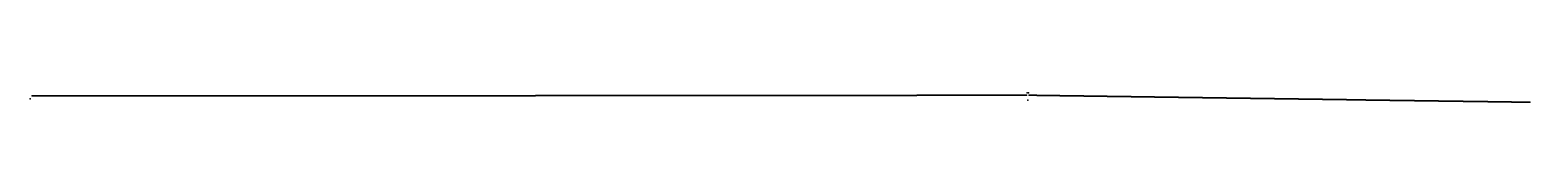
# Model space of a CAD drawing. Header units: metres. Extents: x 0 to 360, y 1 to 146.
# Drawn here: x 0 to 22.49, y 42.18 to 42.32 of the extents above; entities that cross this region are included whole.
import ezdxf

# ---------------------------------------------------------------- set-up
doc = ezdxf.new("R2010")
doc.units = ezdxf.units.M

msp = doc.modelspace()

# ---------------------------------------------------------------- linework, layer by layer
for p in [(0.03, 42.276), (0.04, 42.276), (0.05, 42.276), (0.06, 42.276), (0.07, 42.276), (0.08, 42.276), (0.09, 42.276), (0.1, 42.276), (0.11, 42.276), (0.12, 42.276), (0.13, 42.276), (0.14, 42.276), (0.15, 42.276), (0.16, 42.276), (0.17, 42.276), (0.18, 42.276), (0.19, 42.276), (0.2, 42.276), (0.21, 42.276), (0.22, 42.276), (0.229, 42.276), (0.239, 42.276), (0.249, 42.276), (0.259, 42.276), (0.269, 42.276), (0.279, 42.276), (0.289, 42.276), (0.299, 42.276), (0.309, 42.276), (0.319, 42.276), (0.329, 42.276), (0.339, 42.276), (0.349, 42.276), (0.359, 42.276), (0.369, 42.276), (0.379, 42.276), (0.389, 42.276), (0.399, 42.276), (0.409, 42.276), (0.419, 42.276), (0.429, 42.276), (0.439, 42.276), (0.449, 42.276), (0.459, 42.276), (0.469, 42.276), (0.479, 42.276), (0.489, 42.276), (0.499, 42.276), (0.509, 42.276), (0.519, 42.276), (0.529, 42.276), (0.539, 42.276), (0.549, 42.276), (0.559, 42.276), (0.569, 42.276), (0.579, 42.276), (0.589, 42.276), (0.599, 42.276), (0.609, 42.276), (0.619, 42.276), (0.629, 42.276), (0.639, 42.276), (0.649, 42.276), (0.659, 42.276), (0.669, 42.276), (0.678, 42.276), (0.688, 42.276), (0.698, 42.276), (0.708, 42.276), (0.718, 42.276), (0.728, 42.276), (0.738, 42.276), (0.748, 42.276), (0.758, 42.276), (0.768, 42.276), (0.778, 42.276), (0.788, 42.276), (0.798, 42.276), (0.808, 42.276), (0.818, 42.276), (0.828, 42.276), (0.838, 42.276), (0.848, 42.276), (0.858, 42.276), (0.868, 42.276), (0.878, 42.276), (0.888, 42.276), (0.898, 42.276), (0.908, 42.276), (0.918, 42.276), (0.928, 42.276), (0.938, 42.276), (0.948, 42.276), (0.958, 42.276), (0.968, 42.276), (0.978, 42.276), (0.988, 42.276), (0.998, 42.276), (1.008, 42.276), (1.018, 42.276), (1.028, 42.276), (1.038, 42.276), (1.048, 42.276), (1.058, 42.276), (1.068, 42.276), (1.078, 42.276), (1.088, 42.276), (1.098, 42.276), (1.108, 42.276), (1.118, 42.276), (1.128, 42.276), (1.137, 42.276), (1.147, 42.276), (1.157, 42.276), (1.167, 42.276), (1.177, 42.276), (1.187, 42.276), (1.197, 42.276), (1.207, 42.276), (1.217, 42.276), (1.227, 42.276), (1.237, 42.276), (1.247, 42.276), (1.257, 42.276), (1.267, 42.276), (1.277, 42.276), (1.287, 42.276), (1.297, 42.276), (1.307, 42.276), (1.317, 42.276), (1.327, 42.276), (1.337, 42.276), (1.347, 42.276), (1.357, 42.276), (1.367, 42.276), (1.377, 42.276), (1.387, 42.276), (1.397, 42.276), (1.407, 42.276), (1.417, 42.276), (1.427, 42.276), (1.437, 42.276), (1.447, 42.276), (1.457, 42.276), (1.467, 42.276), (1.477, 42.276), (1.487, 42.276), (1.497, 42.276), (1.507, 42.276), (1.517, 42.276), (1.527, 42.276), (1.537, 42.276), (1.547, 42.276), (1.557, 42.276), (1.567, 42.276), (1.577, 42.276), (1.586, 42.276), (1.596, 42.276), (1.606, 42.276), (1.616, 42.276), (1.626, 42.276), (1.636, 42.276), (1.646, 42.276), (1.656, 42.276), (1.666, 42.276), (1.676, 42.276), (1.686, 42.276), (1.696, 42.276), (1.706, 42.276), (1.716, 42.276), (1.726, 42.276), (1.736, 42.276), (1.746, 42.276), (1.756, 42.276), (1.766, 42.276), (1.776, 42.276), (1.786, 42.276), (1.796, 42.276), (1.806, 42.276), (1.816, 42.276), (1.826, 42.276), (1.836, 42.276), (1.846, 42.276), (1.856, 42.276), (1.866, 42.276), (1.876, 42.276), (1.886, 42.276), (1.896, 42.276), (1.906, 42.276), (1.916, 42.276), (1.926, 42.276), (1.936, 42.276), (1.946, 42.276), (1.956, 42.276), (1.966, 42.276), (1.976, 42.276), (1.986, 42.276), (1.996, 42.276), (2.006, 42.276), (2.016, 42.276), (2.026, 42.276), (2.035, 42.276), (2.045, 42.276), (2.055, 42.276), (2.065, 42.276), (2.075, 42.276), (2.085, 42.276), (2.095, 42.276), (2.105, 42.276), (2.115, 42.276), (2.125, 42.276), (2.135, 42.276), (2.145, 42.276), (2.155, 42.276), (2.165, 42.276), (2.175, 42.276), (2.185, 42.276), (2.195, 42.276), (2.205, 42.276), (2.215, 42.276), (2.225, 42.276), (2.235, 42.276), (2.245, 42.276), (2.255, 42.276), (2.265, 42.276), (2.275, 42.276), (2.285, 42.276), (2.295, 42.276), (2.305, 42.276), (2.315, 42.276), (2.325, 42.276), (2.335, 42.276), (2.345, 42.276), (2.355, 42.276), (2.365, 42.276), (2.375, 42.276), (2.385, 42.276), (2.395, 42.276), (2.405, 42.276), (2.415, 42.276), (2.425, 42.276), (2.435, 42.276), (2.445, 42.276), (2.455, 42.276), (2.465, 42.276), (2.475, 42.276), (2.484, 42.276), (2.494, 42.276), (2.504, 42.276), (2.514, 42.276), (2.524, 42.276), (2.534, 42.276), (2.544, 42.276), (2.554, 42.276), (2.564, 42.276), (2.574, 42.276), (2.584, 42.276), (2.594, 42.276), (2.604, 42.276), (2.614, 42.276), (2.624, 42.276), (2.634, 42.276), (2.644, 42.276), (2.654, 42.276), (2.664, 42.276), (2.674, 42.276), (2.684, 42.276), (2.694, 42.276), (2.704, 42.276), (2.714, 42.276), (2.724, 42.276), (2.734, 42.276), (2.744, 42.276), (2.754, 42.276), (2.764, 42.276), (2.774, 42.276), (2.784, 42.276), (2.794, 42.276), (2.804, 42.276), (2.814, 42.276), (2.824, 42.276), (2.834, 42.276), (2.844, 42.276), (2.854, 42.276), (2.864, 42.276), (2.874, 42.276), (2.884, 42.276), (2.894, 42.276), (2.904, 42.276), (2.914, 42.276), (2.924, 42.276), (2.933, 42.277), (2.943, 42.277), (2.953, 42.277), (2.963, 42.277), (2.973, 42.277), (2.983, 42.277), (2.993, 42.277), (3.003, 42.277), (3.013, 42.277), (3.023, 42.277), (3.033, 42.277), (3.043, 42.277), (3.053, 42.277), (3.063, 42.277), (3.073, 42.277), (3.083, 42.277), (3.093, 42.277), (3.103, 42.277), (3.113, 42.277), (3.123, 42.277), (3.133, 42.277), (3.143, 42.277), (3.153, 42.277), (3.163, 42.277), (3.173, 42.277), (3.183, 42.277), (3.193, 42.277), (3.203, 42.277), (3.213, 42.277), (3.223, 42.277), (3.233, 42.277), (3.243, 42.277), (3.253, 42.277), (3.263, 42.277), (3.273, 42.277), (3.283, 42.277), (3.293, 42.277), (3.303, 42.277), (3.313, 42.277), (3.323, 42.277), (3.333, 42.277), (3.343, 42.277), (3.353, 42.277), (3.363, 42.277), (3.373, 42.277), (3.383, 42.277), (3.392, 42.277), (3.402, 42.277), (3.412, 42.277), (3.422, 42.277), (3.432, 42.277), (3.442, 42.277), (3.452, 42.277), (3.462, 42.277), (3.472, 42.277), (3.482, 42.277), (3.492, 42.277), (3.502, 42.277), (3.512, 42.277), (3.522, 42.277), (3.532, 42.277), (3.542, 42.277), (3.552, 42.277), (3.562, 42.277), (3.572, 42.277), (3.582, 42.277), (3.592, 42.277), (3.602, 42.277), (3.612, 42.277), (3.622, 42.277), (3.632, 42.277), (3.642, 42.277), (3.652, 42.277), (3.662, 42.277), (3.672, 42.277), (3.682, 42.277), (3.692, 42.277), (3.702, 42.277), (3.712, 42.277), (3.722, 42.277), (3.732, 42.277), (3.742, 42.277), (3.752, 42.277), (3.762, 42.277), (3.772, 42.277), (3.782, 42.277), (3.792, 42.277), (3.802, 42.277), (3.812, 42.277), (3.822, 42.277), (3.832, 42.277), (3.841, 42.277), (3.851, 42.277), (3.861, 42.277), (3.871, 42.277), (3.881, 42.277), (3.891, 42.277), (3.901, 42.277), (3.911, 42.277), (3.921, 42.277), (3.931, 42.277), (3.941, 42.277), (3.951, 42.277), (3.961, 42.277), (3.971, 42.277), (3.981, 42.277), (3.991, 42.277), (4.001, 42.277), (4.011, 42.277), (4.021, 42.277), (4.031, 42.277), (4.041, 42.277), (4.051, 42.277), (4.061, 42.277), (4.071, 42.277), (4.081, 42.277), (4.091, 42.277), (4.101, 42.277), (4.111, 42.277), (4.121, 42.277), (4.131, 42.277), (4.141, 42.277), (4.151, 42.277), (4.161, 42.277), (4.171, 42.277), (4.181, 42.277), (4.191, 42.277), (4.201, 42.277), (4.211, 42.277), (4.221, 42.277), (4.231, 42.277), (4.241, 42.277), (4.251, 42.277), (4.261, 42.277), (4.271, 42.277), (4.281, 42.277), (4.29, 42.277), (4.3, 42.277), (4.31, 42.277), (4.32, 42.277), (4.33, 42.277), (4.34, 42.277), (4.35, 42.277), (4.36, 42.277), (4.37, 42.277), (4.38, 42.277), (4.39, 42.277), (4.4, 42.277), (4.41, 42.277), (4.42, 42.277), (4.43, 42.277), (4.44, 42.277), (4.45, 42.277), (4.46, 42.277), (4.47, 42.277), (4.48, 42.277), (4.49, 42.277), (4.5, 42.277), (4.51, 42.277), (4.52, 42.277), (4.53, 42.277), (4.54, 42.277), (4.55, 42.277), (4.56, 42.277), (4.57, 42.277), (4.58, 42.277), (4.59, 42.277), (4.6, 42.277), (4.61, 42.277), (4.62, 42.277), (4.63, 42.277), (4.64, 42.277), (4.65, 42.277), (4.66, 42.277), (4.67, 42.277), (4.68, 42.277), (4.69, 42.277), (4.7, 42.277), (4.71, 42.277), (4.72, 42.277), (4.73, 42.277), (4.739, 42.277), (4.749, 42.277), (4.759, 42.277), (4.769, 42.277), (4.779, 42.277), (4.789, 42.277), (4.799, 42.277), (4.809, 42.277), (4.819, 42.277), (4.829, 42.277), (4.839, 42.277), (4.849, 42.277), (4.859, 42.277), (4.869, 42.277), (4.879, 42.277), (4.889, 42.277), (4.899, 42.277), (4.909, 42.277), (4.919, 42.277), (4.929, 42.277), (4.939, 42.277), (4.949, 42.277), (4.959, 42.277), (4.969, 42.277), (4.979, 42.277), (4.989, 42.277), (4.999, 42.277), (5.009, 42.277), (5.019, 42.277), (5.029, 42.277), (5.039, 42.277), (5.049, 42.277), (5.059, 42.277), (5.069, 42.277), (5.079, 42.277), (5.089, 42.277), (5.099, 42.277), (5.109, 42.277), (5.119, 42.277), (5.129, 42.277), (5.139, 42.277), (5.149, 42.277), (5.159, 42.277), (5.169, 42.277), (5.179, 42.277), (5.189, 42.277), (5.198, 42.277), (5.208, 42.277), (5.218, 42.277), (5.228, 42.277), (5.238, 42.277), (5.248, 42.277), (5.258, 42.277), (5.268, 42.277), (5.278, 42.277), (5.288, 42.277), (5.298, 42.277), (5.308, 42.277), (5.318, 42.277), (5.328, 42.277), (5.338, 42.277), (5.348, 42.277), (5.358, 42.277), (5.368, 42.277), (5.378, 42.277), (5.388, 42.277), (5.398, 42.277), (5.408, 42.277), (5.418, 42.277), (5.428, 42.277), (5.438, 42.277), (5.448, 42.277), (5.458, 42.277), (5.468, 42.277), (5.478, 42.277), (5.488, 42.277), (5.498, 42.277), (5.508, 42.277), (5.518, 42.277), (5.528, 42.277), (5.538, 42.277), (5.548, 42.277), (5.558, 42.277), (5.568, 42.277), (5.578, 42.277), (5.588, 42.277), (5.598, 42.277), (5.608, 42.277), (5.618, 42.277), (5.628, 42.277), (5.638, 42.277), (5.647, 42.277), (5.657, 42.277), (5.667, 42.277), (5.677, 42.277), (5.687, 42.277), (5.697, 42.277), (5.707, 42.277), (5.717, 42.277), (5.727, 42.277), (5.737, 42.277), (5.747, 42.277), (5.757, 42.277), (5.767, 42.277), (5.777, 42.278), (5.787, 42.278), (5.797, 42.278), (5.807, 42.278), (5.817, 42.278), (5.827, 42.278), (5.837, 42.278), (5.847, 42.278), (5.857, 42.278), (5.867, 42.278), (5.877, 42.278), (5.887, 42.278), (5.897, 42.278), (5.907, 42.278), (5.917, 42.278), (5.927, 42.278), (5.937, 42.278), (5.947, 42.278), (5.957, 42.278), (5.967, 42.278), (5.977, 42.278), (5.987, 42.278), (5.997, 42.278), (6.007, 42.278), (6.017, 42.278), (6.027, 42.278), (6.037, 42.278), (6.047, 42.278), (6.057, 42.278), (6.067, 42.278), (6.077, 42.278), (6.087, 42.278), (6.096, 42.278), (6.106, 42.278), (6.116, 42.278), (6.126, 42.278), (6.136, 42.278), (6.146, 42.278), (6.156, 42.278), (6.166, 42.278), (6.176, 42.278), (6.186, 42.278), (6.196, 42.278), (6.206, 42.278), (6.216, 42.278), (6.226, 42.278), (6.236, 42.278), (6.246, 42.278), (6.256, 42.278), (6.266, 42.278), (6.276, 42.278), (6.286, 42.278), (6.296, 42.278), (6.306, 42.278), (6.316, 42.278), (6.326, 42.278), (6.336, 42.278), (6.346, 42.278), (6.356, 42.278), (6.366, 42.278), (6.376, 42.278), (6.386, 42.278), (6.396, 42.278), (6.406, 42.278), (6.416, 42.278), (6.426, 42.278), (6.436, 42.278), (6.446, 42.278), (6.456, 42.278), (6.466, 42.278), (6.476, 42.278), (6.486, 42.278), (6.496, 42.278), (6.506, 42.278), (6.516, 42.278), (6.526, 42.278), (6.536, 42.278), (6.545, 42.278), (6.555, 42.278), (6.565, 42.278), (6.575, 42.278), (6.585, 42.278), (6.595, 42.278), (6.605, 42.278), (6.615, 42.278), (6.625, 42.278), (6.635, 42.278), (6.645, 42.278), (6.655, 42.278), (6.665, 42.278), (6.675, 42.278), (6.685, 42.278), (6.695, 42.278), (6.705, 42.278), (6.715, 42.278), (6.725, 42.278), (6.735, 42.278), (6.745, 42.278), (6.755, 42.278), (6.765, 42.278), (6.775, 42.278), (6.785, 42.278), (6.795, 42.278), (6.805, 42.278), (6.815, 42.278), (6.825, 42.278), (6.835, 42.278), (6.845, 42.278), (6.855, 42.278), (6.865, 42.278), (6.875, 42.278), (6.885, 42.278), (6.895, 42.278), (6.905, 42.278), (6.915, 42.278), (6.925, 42.278), (6.935, 42.278), (6.945, 42.278), (6.955, 42.278), (6.965, 42.278), (6.975, 42.278), (6.985, 42.278), (6.995, 42.278), (7.004, 42.278), (7.014, 42.278), (7.024, 42.278), (7.034, 42.278), (7.044, 42.278), (7.054, 42.278), (7.064, 42.278), (7.074, 42.278), (7.084, 42.278), (7.094, 42.278), (7.104, 42.278), (7.114, 42.278), (7.124, 42.278), (7.134, 42.278), (7.144, 42.278), (7.154, 42.278), (7.164, 42.278), (7.174, 42.278), (7.184, 42.278), (7.194, 42.278), (7.204, 42.278), (7.214, 42.278), (7.224, 42.278), (7.234, 42.278), (7.244, 42.278), (7.254, 42.278), (7.264, 42.278), (7.274, 42.278), (7.284, 42.278), (7.294, 42.278), (7.304, 42.278), (7.314, 42.278), (7.324, 42.278), (7.334, 42.278), (7.344, 42.278), (7.354, 42.278), (7.364, 42.278), (7.374, 42.278), (7.384, 42.278), (7.394, 42.278), (7.404, 42.278), (7.414, 42.278), (7.424, 42.278), (7.434, 42.278), (7.444, 42.278), (7.453, 42.278), (7.463, 42.278), (7.473, 42.278), (7.483, 42.278), (7.493, 42.278), (7.503, 42.278), (7.513, 42.278), (7.523, 42.278), (7.533, 42.278), (7.543, 42.278), (7.553, 42.278), (7.563, 42.278), (7.573, 42.278), (7.583, 42.279), (7.593, 42.279), (7.603, 42.279), (7.613, 42.279), (7.623, 42.279), (7.633, 42.279), (7.643, 42.279), (7.653, 42.279), (7.663, 42.279), (7.673, 42.279), (7.683, 42.279), (7.693, 42.279), (7.703, 42.279), (7.713, 42.279), (7.723, 42.279), (7.733, 42.279), (7.743, 42.279), (7.753, 42.279), (7.763, 42.279), (7.773, 42.279), (7.783, 42.279), (7.793, 42.279), (7.803, 42.279), (7.813, 42.279), (7.823, 42.279), (7.833, 42.279), (7.843, 42.279), (7.853, 42.279), (7.863, 42.279), (7.873, 42.279), (7.883, 42.279), (7.893, 42.279), (7.902, 42.279), (7.912, 42.279), (7.922, 42.279), (7.932, 42.279), (7.942, 42.279), (7.952, 42.279), (7.962, 42.279), (7.972, 42.279), (7.982, 42.279), (7.992, 42.279), (8.002, 42.279), (8.012, 42.279), (8.022, 42.279), (8.032, 42.279), (8.042, 42.279), (8.052, 42.279), (8.062, 42.279), (8.072, 42.279), (8.082, 42.279), (8.092, 42.279), (8.102, 42.279), (8.112, 42.279), (8.122, 42.279), (8.132, 42.279), (8.142, 42.279), (8.152, 42.279), (8.162, 42.279), (8.172, 42.279), (8.182, 42.279), (8.192, 42.279), (8.202, 42.279), (8.212, 42.279), (8.222, 42.279), (8.232, 42.279), (8.242, 42.279), (8.252, 42.279), (8.262, 42.279), (8.272, 42.279), (8.282, 42.279), (8.292, 42.279), (8.302, 42.279), (8.312, 42.279), (8.322, 42.279), (8.332, 42.279), (8.342, 42.279), (8.351, 42.279), (8.361, 42.279), (8.371, 42.279), (8.381, 42.279), (8.391, 42.279), (8.401, 42.279), (8.411, 42.279), (8.421, 42.279), (8.431, 42.279), (8.441, 42.279), (8.451, 42.279), (8.461, 42.279), (8.471, 42.279), (8.481, 42.279), (8.491, 42.279), (8.501, 42.279), (8.511, 42.279), (8.521, 42.279), (8.531, 42.279), (8.541, 42.279), (8.551, 42.279), (8.561, 42.279), (8.571, 42.279), (8.581, 42.279), (8.591, 42.279), (8.601, 42.279), (8.611, 42.279), (8.621, 42.279), (8.631, 42.279), (8.641, 42.279), (8.651, 42.279), (8.661, 42.279), (8.671, 42.279), (8.681, 42.279), (8.691, 42.279), (8.701, 42.279), (8.711, 42.279), (8.721, 42.279), (8.731, 42.279), (8.741, 42.279), (8.751, 42.279), (8.761, 42.279), (8.771, 42.279), (8.781, 42.279), (8.791, 42.279), (8.8, 42.279), (8.81, 42.279), (8.82, 42.279), (8.83, 42.279), (8.84, 42.279), (8.85, 42.279), (8.86, 42.279), (8.87, 42.279), (8.88, 42.279), (8.89, 42.279), (8.9, 42.279), (8.91, 42.279), (8.92, 42.279), (8.93, 42.279), (8.94, 42.279), (8.95, 42.279), (8.96, 42.279), (8.97, 42.279), (8.98, 42.279), (8.99, 42.279), (9, 42.279), (9.01, 42.279), (9.02, 42.279), (9.03, 42.279), (9.04, 42.28), (9.05, 42.28), (9.06, 42.28), (9.07, 42.28), (9.08, 42.28), (9.09, 42.28), (9.1, 42.28), (9.11, 42.28), (9.12, 42.28), (9.13, 42.28), (9.14, 42.28), (9.15, 42.28), (9.16, 42.28), (9.17, 42.28), (9.18, 42.28), (9.19, 42.28), (9.2, 42.28), (9.21, 42.28), (9.22, 42.28), (9.23, 42.28), (9.24, 42.28), (9.25, 42.28), (9.259, 42.28), (9.269, 42.28), (9.279, 42.28), (9.289, 42.28), (9.299, 42.28), (9.309, 42.28), (9.319, 42.28), (9.329, 42.28), (9.339, 42.28), (9.349, 42.28), (9.359, 42.28), (9.369, 42.28), (9.379, 42.28), (9.389, 42.28), (9.399, 42.28), (9.409, 42.28), (9.419, 42.28), (9.429, 42.28), (9.439, 42.28), (9.449, 42.28), (9.459, 42.28), (9.469, 42.28), (9.479, 42.28), (9.489, 42.28), (9.499, 42.28), (9.509, 42.28), (9.519, 42.28), (9.529, 42.28), (9.539, 42.28), (9.549, 42.28), (9.559, 42.28), (9.569, 42.28), (9.579, 42.28), (9.589, 42.28), (9.599, 42.28), (9.609, 42.28), (9.619, 42.28), (9.629, 42.28), (9.639, 42.28), (9.649, 42.28), (9.659, 42.28), (9.669, 42.28), (9.679, 42.28), (9.689, 42.28), (9.699, 42.28), (9.708, 42.28), (9.718, 42.28), (9.728, 42.28), (9.738, 42.28), (9.748, 42.28), (9.758, 42.28), (9.768, 42.28), (9.778, 42.28), (9.788, 42.28), (9.798, 42.28), (9.808, 42.28), (9.818, 42.28), (9.828, 42.28), (9.838, 42.28), (9.848, 42.28), (9.858, 42.28), (9.868, 42.28), (9.878, 42.28), (9.888, 42.28), (9.898, 42.28), (9.908, 42.28), (9.918, 42.28), (9.928, 42.28), (9.938, 42.28), (9.948, 42.28), (9.958, 42.28), (9.968, 42.28), (9.978, 42.28), (9.988, 42.28), (9.998, 42.28), (10.008, 42.28), (10.018, 42.28), (10.028, 42.28), (10.038, 42.28), (10.048, 42.28), (10.058, 42.28), (10.068, 42.28), (10.078, 42.28), (10.088, 42.28), (10.098, 42.28), (10.108, 42.28), (10.118, 42.28), (10.128, 42.28), (10.138, 42.28), (10.148, 42.28), (10.157, 42.28), (10.167, 42.28), (10.177, 42.28), (10.187, 42.28), (10.197, 42.28), (10.207, 42.28), (10.217, 42.28), (10.227, 42.28), (10.237, 42.28), (10.247, 42.28), (10.257, 42.28), (10.267, 42.281), (10.277, 42.281), (10.287, 42.281), (10.297, 42.281), (10.307, 42.281), (10.317, 42.281), (10.327, 42.281), (10.337, 42.281), (10.347, 42.281), (10.357, 42.281), (10.367, 42.281), (10.377, 42.281), (10.387, 42.281), (10.397, 42.281), (10.407, 42.281), (10.417, 42.281), (10.427, 42.281), (10.437, 42.281), (10.447, 42.281), (10.457, 42.281), (10.467, 42.281), (10.477, 42.281), (10.487, 42.281), (10.497, 42.281), (10.507, 42.281), (10.517, 42.281), (10.527, 42.281), (10.537, 42.281), (10.547, 42.281), (10.557, 42.281), (10.567, 42.281), (10.577, 42.281), (10.587, 42.281), (10.597, 42.281), (10.606, 42.281), (10.616, 42.281), (10.626, 42.281), (10.636, 42.281), (10.646, 42.281), (10.656, 42.281), (10.666, 42.281), (10.676, 42.281), (10.686, 42.281), (10.696, 42.281), (10.706, 42.281), (10.716, 42.281), (10.726, 42.281), (10.736, 42.281), (10.746, 42.281), (10.756, 42.281), (10.766, 42.281), (10.776, 42.281), (10.786, 42.281), (10.796, 42.281), (10.806, 42.281), (10.816, 42.281), (10.826, 42.281), (10.836, 42.281), (10.846, 42.281), (10.856, 42.281), (10.866, 42.281), (10.876, 42.281), (10.886, 42.281), (10.896, 42.281), (10.906, 42.281), (10.916, 42.281), (10.926, 42.281), (10.936, 42.281), (10.946, 42.281), (10.956, 42.281), (10.966, 42.281), (10.976, 42.281), (10.986, 42.281), (10.996, 42.281), (11.006, 42.281), (11.016, 42.281), (11.026, 42.281), (11.036, 42.281), (11.046, 42.281), (11.056, 42.281), (11.065, 42.281), (11.075, 42.281), (11.085, 42.281), (11.095, 42.281), (11.105, 42.281), (11.115, 42.281), (11.125, 42.281), (11.135, 42.281), (11.145, 42.281), (11.155, 42.281), (11.165, 42.281), (11.175, 42.281), (11.185, 42.281), (11.195, 42.281), (11.205, 42.281), (11.215, 42.281), (11.225, 42.281), (11.235, 42.281), (11.245, 42.281), (11.255, 42.281), (11.265, 42.281), (11.275, 42.281), (11.285, 42.281), (11.295, 42.281), (11.305, 42.281), (11.315, 42.281), (11.325, 42.281), (11.335, 42.281), (11.345, 42.281), (11.355, 42.281), (11.365, 42.282), (11.375, 42.282), (11.385, 42.282), (11.395, 42.282), (11.405, 42.282), (11.415, 42.282), (11.425, 42.282), (11.435, 42.282), (11.445, 42.282), (11.455, 42.282), (11.465, 42.282), (11.475, 42.282), (11.485, 42.282), (11.495, 42.282), (11.505, 42.282), (11.514, 42.282), (11.524, 42.282), (11.534, 42.282), (11.544, 42.282), (11.554, 42.282), (11.564, 42.282), (11.574, 42.282), (11.584, 42.282), (11.594, 42.282), (11.604, 42.282), (11.614, 42.282), (11.624, 42.282), (11.634, 42.282), (11.644, 42.282), (11.654, 42.282), (11.664, 42.282), (11.674, 42.282), (11.684, 42.282), (11.694, 42.282), (11.704, 42.282), (11.714, 42.282), (11.724, 42.282), (11.734, 42.282), (11.744, 42.282), (11.754, 42.282), (11.764, 42.282), (11.774, 42.282), (11.784, 42.282), (11.794, 42.282), (11.804, 42.282), (11.814, 42.282), (11.824, 42.282), (11.834, 42.282), (11.844, 42.282), (11.854, 42.282), (11.864, 42.282), (11.874, 42.282), (11.884, 42.282), (11.894, 42.282), (11.904, 42.282), (11.914, 42.282), (11.924, 42.282), (11.934, 42.282), (11.944, 42.282), (11.954, 42.282), (11.963, 42.282), (11.973, 42.282), (11.983, 42.282), (11.993, 42.282), (12.003, 42.282), (12.013, 42.282), (12.023, 42.282), (12.033, 42.282), (12.043, 42.282), (12.053, 42.282), (12.063, 42.282), (12.073, 42.282), (12.083, 42.282), (12.093, 42.282), (12.103, 42.282), (12.113, 42.282), (12.123, 42.282), (12.133, 42.282), (12.143, 42.282), (12.153, 42.282), (12.163, 42.282), (12.173, 42.282), (12.183, 42.282), (12.193, 42.282), (12.203, 42.282), (12.213, 42.282), (12.223, 42.282), (12.233, 42.282), (12.243, 42.282), (12.253, 42.282), (12.263, 42.282), (12.273, 42.282), (12.283, 42.282), (12.293, 42.282), (12.303, 42.282), (12.313, 42.282), (12.323, 42.282), (12.333, 42.282), (12.343, 42.282), (12.353, 42.282), (12.363, 42.283), (12.373, 42.283), (12.383, 42.283), (12.393, 42.283), (12.403, 42.283), (12.412, 42.283), (12.422, 42.283), (12.432, 42.283), (12.442, 42.283), (12.452, 42.283), (12.462, 42.283), (12.472, 42.283), (12.482, 42.283), (12.492, 42.283), (12.502, 42.283), (12.512, 42.283), (12.522, 42.283), (12.532, 42.283), (12.542, 42.283), (12.552, 42.283), (12.562, 42.283), (12.572, 42.283), (12.582, 42.283), (12.592, 42.283), (12.602, 42.283), (12.612, 42.283), (12.622, 42.283), (12.632, 42.283), (12.642, 42.283), (12.652, 42.283), (12.662, 42.283), (12.672, 42.283), (12.682, 42.283), (12.692, 42.283), (12.702, 42.283), (12.712, 42.283), (12.722, 42.283), (12.732, 42.283), (12.742, 42.283), (12.752, 42.283), (12.762, 42.283), (12.772, 42.283), (12.782, 42.283), (12.792, 42.283), (12.802, 42.283), (12.812, 42.283), (12.822, 42.283), (12.832, 42.283), (12.842, 42.283), (12.852, 42.283), (12.861, 42.283), (12.871, 42.283), (12.881, 42.283), (12.891, 42.283), (12.901, 42.283), (12.911, 42.283), (12.921, 42.283), (12.931, 42.283), (12.941, 42.283), (12.951, 42.283), (12.961, 42.283), (12.971, 42.283), (12.981, 42.283), (12.991, 42.283), (13.001, 42.283), (13.011, 42.283), (13.021, 42.283), (13.031, 42.283), (13.041, 42.283), (13.051, 42.283), (13.061, 42.283), (13.071, 42.283), (13.081, 42.283), (13.091, 42.283), (13.101, 42.283), (13.111, 42.283), (13.121, 42.283), (13.131, 42.283), (13.141, 42.283), (13.151, 42.283), (13.161, 42.283), (13.171, 42.283), (13.181, 42.283), (13.191, 42.283), (13.201, 42.283), (13.211, 42.283), (13.221, 42.283), (13.231, 42.283), (13.241, 42.283), (13.251, 42.283), (13.261, 42.283), (13.271, 42.283), (13.281, 42.283), (13.291, 42.283), (13.301, 42.284), (13.311, 42.284), (13.32, 42.284), (13.33, 42.284), (13.34, 42.284), (13.35, 42.284), (13.36, 42.284), (13.37, 42.284), (13.38, 42.284), (13.39, 42.284), (13.4, 42.284), (13.41, 42.284), (13.42, 42.284), (13.43, 42.284), (13.44, 42.284), (13.45, 42.284), (13.46, 42.284), (13.47, 42.284), (13.48, 42.284), (13.49, 42.284), (13.5, 42.284), (13.51, 42.284), (13.52, 42.284), (13.53, 42.284), (13.54, 42.284), (13.55, 42.284), (13.56, 42.284), (13.57, 42.284), (13.58, 42.284), (13.59, 42.284), (13.6, 42.284), (13.61, 42.284), (13.62, 42.284), (13.63, 42.284), (13.64, 42.284), (13.65, 42.284), (13.66, 42.284), (13.67, 42.284), (13.68, 42.284), (13.69, 42.284), (13.7, 42.284), (13.71, 42.284), (13.72, 42.284), (13.73, 42.284), (13.74, 42.284), (13.75, 42.284), (13.76, 42.284), (13.769, 42.284), (13.779, 42.284), (13.789, 42.284), (13.799, 42.284), (13.809, 42.284), (13.819, 42.284), (13.829, 42.284), (13.839, 42.284), (13.849, 42.284), (13.859, 42.284), (13.869, 42.284), (13.879, 42.284), (13.889, 42.284), (13.899, 42.284), (13.909, 42.284), (13.919, 42.284), (13.929, 42.284), (13.939, 42.284), (13.949, 42.284), (13.959, 42.284), (13.969, 42.284), (13.979, 42.284), (13.989, 42.284), (13.999, 42.284), (14.009, 42.284), (14.019, 42.284), (14.029, 42.284), (14.039, 42.284), (14.049, 42.284), (14.059, 42.284), (14.069, 42.284), (14.079, 42.284), (14.089, 42.284), (14.099, 42.284), (14.109, 42.284), (14.119, 42.284), (14.129, 42.284), (14.139, 42.284), (14.149, 42.284), (14.159, 42.284), (14.169, 42.284), (14.179, 42.285), (14.189, 42.285), (14.199, 42.285), (14.209, 42.285), (14.218, 42.285), (14.228, 42.285), (14.238, 42.285), (14.248, 42.285), (14.258, 42.285), (14.268, 42.285), (14.278, 42.285), (14.288, 42.285), (14.298, 42.285), (14.308, 42.285), (14.318, 42.285), (14.328, 42.285), (14.338, 42.285), (14.348, 42.285), (14.358, 42.285), (14.368, 42.285), (14.378, 42.285), (14.388, 42.285), (14.398, 42.285), (14.408, 42.285), (14.418, 42.285), (14.428, 42.285), (14.438, 42.285), (14.448, 42.285), (14.458, 42.285), (14.468, 42.285), (14.478, 42.285), (14.488, 42.285), (14.498, 42.285), (14.508, 42.285), (14.518, 42.285), (14.528, 42.285), (14.538, 42.285), (14.548, 42.285), (14.558, 42.285), (14.568, 42.285), (14.578, 42.285), (14.588, 42.285), (14.598, 42.285), (14.608, 42.285), (14.618, 42.285), (14.628, 42.285), (14.638, 42.285), (14.648, 42.285), (14.658, 42.285), (14.667, 42.285), (14.677, 42.285), (14.687, 42.285), (14.697, 42.285), (14.707, 42.285), (14.717, 42.285), (14.727, 42.285), (14.737, 42.285), (14.747, 42.285), (14.757, 42.285), (14.767, 42.285), (14.777, 42.285), (14.787, 42.285), (14.797, 42.285), (14.807, 42.285), (14.817, 42.285), (14.827, 42.285), (14.837, 42.285), (14.847, 42.285), (14.857, 42.285), (14.867, 42.285), (14.877, 42.285), (14.887, 42.285), (14.897, 42.285), (14.907, 42.285), (14.917, 42.285), (14.927, 42.285), (14.937, 42.285), (14.947, 42.322), (14.967, 42.322), (14.977, 42.285), (14.987, 42.285), (14.997, 42.285), (15.007, 42.285), (15.017, 42.285), (15.027, 42.284), (15.037, 42.284), (15.047, 42.284), (15.057, 42.284), (15.067, 42.284), (15.077, 42.284), (15.087, 42.284), (15.097, 42.283), (15.107, 42.283), (15.117, 42.283), (15.127, 42.283), (15.137, 42.283), (15.146, 42.283), (15.156, 42.283), (15.166, 42.282), (15.176, 42.282), (15.186, 42.282), (15.196, 42.282), (15.206, 42.282), (15.216, 42.282), (15.226, 42.282), (15.236, 42.281), (15.246, 42.281), (15.256, 42.281), (15.266, 42.281), (15.276, 42.281), (15.286, 42.281), (15.296, 42.281), (15.306, 42.28), (15.316, 42.28), (15.326, 42.28), (15.336, 42.28), (15.346, 42.28), (15.356, 42.28), (15.366, 42.28), (15.376, 42.279), (15.386, 42.279), (15.396, 42.279), (15.406, 42.279), (15.416, 42.279), (15.426, 42.279), (15.436, 42.279), (15.446, 42.278), (15.456, 42.278), (15.466, 42.278), (15.476, 42.278), (15.486, 42.278), (15.496, 42.278), (15.506, 42.278), (15.516, 42.277), (15.526, 42.277), (15.536, 42.277), (15.546, 42.277), (15.556, 42.277), (15.566, 42.277), (15.576, 42.277), (15.586, 42.276), (15.596, 42.276), (15.606, 42.276), (15.616, 42.276), (15.626, 42.276), (15.636, 42.276), (0, 42.23), (14.957, 42.212), (15.646, 42.276), (15.656, 42.276), (15.666, 42.275), (15.676, 42.275), (15.685, 42.275), (15.695, 42.275), (15.705, 42.275), (15.715, 42.275), (15.725, 42.275), (15.735, 42.274), (15.745, 42.274), (15.755, 42.274), (15.765, 42.274), (15.775, 42.274), (15.785, 42.274), (15.795, 42.274), (15.805, 42.273), (15.815, 42.273), (15.825, 42.273), (15.835, 42.273), (15.845, 42.273), (15.855, 42.273), (15.865, 42.273), (15.875, 42.272), (15.885, 42.272), (15.895, 42.272), (15.905, 42.272), (15.915, 42.272), (15.925, 42.272), (15.935, 42.272), (15.945, 42.271), (15.955, 42.271), (15.965, 42.271), (15.975, 42.271), (15.985, 42.271), (15.995, 42.271), (16.005, 42.271), (16.015, 42.27), (16.025, 42.27), (16.035, 42.27), (16.045, 42.27), (16.055, 42.27), (16.065, 42.27), (16.075, 42.27), (16.085, 42.269), (16.095, 42.269), (16.105, 42.269), (16.115, 42.269), (16.125, 42.269), (16.135, 42.269), (16.145, 42.269), (16.155, 42.268), (16.165, 42.268), (16.175, 42.268), (16.185, 42.268), (16.195, 42.268), (16.205, 42.268), (16.215, 42.268), (16.225, 42.267), (16.235, 42.267), (16.245, 42.267), (16.254, 42.267), (16.264, 42.267), (16.274, 42.267), (16.284, 42.267), (16.294, 42.266), (16.304, 42.266), (16.314, 42.266), (16.324, 42.266), (16.334, 42.266), (16.344, 42.266), (16.354, 42.266), (16.364, 42.266), (16.374, 42.265), (16.384, 42.265), (16.394, 42.265), (16.404, 42.265), (16.414, 42.265), (16.424, 42.265), (16.434, 42.265), (16.444, 42.264), (16.454, 42.264), (16.464, 42.264), (16.474, 42.264), (16.484, 42.264), (16.494, 42.264), (16.504, 42.264), (16.514, 42.263), (16.524, 42.263), (16.534, 42.263), (16.544, 42.263), (16.554, 42.263), (16.564, 42.263), (16.574, 42.263), (16.584, 42.262), (16.594, 42.262), (16.604, 42.262), (16.614, 42.262), (16.624, 42.262), (16.634, 42.262), (16.644, 42.262), (16.654, 42.261), (16.664, 42.261), (16.674, 42.261), (16.684, 42.261), (16.694, 42.261), (16.704, 42.261), (16.714, 42.261), (16.724, 42.26), (16.734, 42.26), (16.744, 42.26), (16.754, 42.26), (16.764, 42.26), (16.774, 42.26), (16.784, 42.26), (16.794, 42.259), (16.804, 42.259), (16.814, 42.259), (16.824, 42.259), (16.834, 42.259), (16.844, 42.259), (16.854, 42.259), (16.863, 42.258), (16.873, 42.258), (16.883, 42.258), (16.893, 42.258), (16.903, 42.258), (16.913, 42.258), (16.923, 42.258), (16.933, 42.257), (16.943, 42.257), (16.953, 42.257), (16.963, 42.257), (16.973, 42.257), (16.983, 42.257), (16.993, 42.257), (17.003, 42.257), (17.013, 42.256), (17.023, 42.256), (17.033, 42.256), (17.043, 42.256), (17.053, 42.256), (17.063, 42.256), (17.073, 42.256), (17.083, 42.255), (17.093, 42.255), (17.103, 42.255), (17.113, 42.255), (17.123, 42.255), (17.133, 42.255), (17.143, 42.255), (17.153, 42.254), (17.163, 42.254), (17.173, 42.254), (17.183, 42.254), (17.193, 42.254), (17.203, 42.254), (17.213, 42.254), (17.223, 42.253), (17.233, 42.253), (17.243, 42.253), (17.253, 42.253), (17.263, 42.253), (17.273, 42.253), (17.283, 42.253), (17.293, 42.252), (17.303, 42.252), (17.313, 42.252), (17.323, 42.252), (17.333, 42.252), (17.343, 42.252), (17.353, 42.252), (17.363, 42.251), (17.373, 42.251), (17.383, 42.251), (17.393, 42.251), (17.403, 42.251), (17.413, 42.251), (17.423, 42.251), (17.433, 42.25), (17.443, 42.25), (17.453, 42.25), (17.463, 42.25), (17.473, 42.25), (17.483, 42.25), (17.493, 42.25), (17.503, 42.25), (17.512, 42.249), (17.522, 42.249), (17.532, 42.249), (17.542, 42.249), (17.552, 42.249), (17.562, 42.249), (17.572, 42.249), (17.582, 42.248), (17.592, 42.248), (17.602, 42.248), (17.612, 42.248), (17.622, 42.248), (17.632, 42.248), (17.642, 42.248), (17.652, 42.247), (17.662, 42.247), (17.672, 42.247), (17.682, 42.247), (17.692, 42.247), (17.702, 42.247), (17.712, 42.247), (17.722, 42.246), (17.732, 42.246), (17.742, 42.246), (17.752, 42.246), (17.762, 42.246), (17.772, 42.246), (17.782, 42.246), (17.792, 42.245), (17.802, 42.245), (17.812, 42.245), (17.822, 42.245), (17.832, 42.245), (17.842, 42.245), (17.852, 42.245), (17.862, 42.244), (17.872, 42.244), (17.882, 42.244), (17.892, 42.244), (17.902, 42.244), (17.912, 42.244), (17.922, 42.244), (17.932, 42.244), (17.942, 42.243), (17.952, 42.243), (17.962, 42.243), (17.972, 42.243), (17.982, 42.243), (17.992, 42.243), (18.002, 42.243), (18.012, 42.242), (18.022, 42.242), (18.032, 42.242), (18.042, 42.242), (18.052, 42.242), (18.062, 42.242), (18.072, 42.242), (18.082, 42.241), (18.092, 42.241), (18.102, 42.241), (18.112, 42.241), (18.122, 42.241), (18.132, 42.241), (18.142, 42.241), (18.152, 42.24), (18.162, 42.24), (18.172, 42.24), (18.182, 42.24), (18.192, 42.24), (18.202, 42.24), (18.212, 42.24), (18.221, 42.239), (18.231, 42.239), (18.241, 42.239), (18.251, 42.239), (18.261, 42.239), (18.271, 42.239), (18.281, 42.239), (18.291, 42.239), (18.301, 42.238), (18.311, 42.238), (18.321, 42.238), (18.331, 42.238), (18.341, 42.238), (18.351, 42.238), (18.361, 42.238), (18.371, 42.237), (18.381, 42.237), (18.391, 42.237), (18.401, 42.237), (18.411, 42.237), (18.421, 42.237), (18.431, 42.237), (18.441, 42.236), (18.451, 42.236), (18.461, 42.236), (18.471, 42.236), (18.481, 42.236), (18.491, 42.236), (18.501, 42.236), (18.511, 42.235), (18.521, 42.235), (18.531, 42.235), (18.541, 42.235), (18.551, 42.235), (18.561, 42.235), (18.571, 42.235), (18.581, 42.234), (18.591, 42.234), (18.601, 42.234), (18.611, 42.234), (18.621, 42.234), (18.631, 42.234), (18.641, 42.234), (18.651, 42.234), (18.661, 42.233), (18.671, 42.233), (18.681, 42.233), (18.691, 42.233), (18.701, 42.233), (18.711, 42.233), (18.721, 42.233), (18.731, 42.232), (18.741, 42.232), (18.751, 42.232), (18.761, 42.232), (18.771, 42.232), (18.781, 42.232), (18.791, 42.232), (18.801, 42.231), (18.811, 42.231), (18.821, 42.231), (18.831, 42.231), (18.841, 42.231), (18.851, 42.231), (18.861, 42.231), (18.871, 42.23), (18.881, 42.23), (18.891, 42.23), (18.901, 42.23), (18.911, 42.23), (18.921, 42.23), (18.931, 42.23), (18.941, 42.229), (18.951, 42.229), (18.961, 42.229), (18.971, 42.229), (18.981, 42.229), (18.99, 42.229), (19, 42.229), (19.01, 42.229), (19.02, 42.228), (19.03, 42.228), (19.04, 42.228), (19.05, 42.228), (19.06, 42.228), (19.07, 42.228), (19.08, 42.228), (19.09, 42.227), (19.1, 42.227), (19.11, 42.227), (19.12, 42.227), (19.13, 42.227), (19.14, 42.227), (19.15, 42.227), (19.16, 42.226), (19.17, 42.226), (19.18, 42.226), (19.19, 42.226), (19.2, 42.226), (19.21, 42.226), (19.22, 42.226), (19.23, 42.225), (19.24, 42.225), (19.25, 42.225), (19.26, 42.225), (19.27, 42.225), (19.28, 42.225), (19.29, 42.225), (19.3, 42.225), (19.31, 42.224), (19.32, 42.224), (19.33, 42.224), (19.34, 42.224), (19.35, 42.224), (19.36, 42.224), (19.37, 42.224), (19.38, 42.223), (19.39, 42.223), (19.4, 42.223), (19.41, 42.223), (19.42, 42.223), (19.43, 42.223), (19.44, 42.223), (19.45, 42.222), (19.46, 42.222), (19.47, 42.222), (19.48, 42.222), (19.49, 42.222), (19.5, 42.222), (19.51, 42.222), (19.52, 42.221), (19.53, 42.221), (19.54, 42.221), (19.55, 42.221), (19.56, 42.221), (19.57, 42.221), (19.58, 42.221), (19.59, 42.221), (19.6, 42.22), (19.61, 42.22), (19.62, 42.22), (19.63, 42.22), (19.64, 42.22), (19.65, 42.22), (19.66, 42.22), (19.67, 42.219), (19.68, 42.219), (19.69, 42.219), (19.7, 42.219), (19.71, 42.219), (19.72, 42.219), (19.73, 42.219), (19.74, 42.218), (19.75, 42.218), (19.76, 42.218), (19.77, 42.218), (19.78, 42.218), (19.79, 42.218), (19.8, 42.218), (19.81, 42.217), (19.82, 42.217), (19.83, 42.217), (19.84, 42.217), (19.849, 42.217), (19.859, 42.217), (19.869, 42.217), (19.879, 42.217), (19.889, 42.216), (19.899, 42.216), (19.909, 42.216), (19.919, 42.216), (19.929, 42.216), (19.939, 42.216), (19.949, 42.216), (19.959, 42.215), (19.969, 42.215), (19.979, 42.215), (19.989, 42.215), (19.999, 42.215), (20.009, 42.215), (20.019, 42.215), (20.029, 42.214), (20.039, 42.214), (20.049, 42.214), (20.059, 42.214), (20.069, 42.214), (20.079, 42.214), (20.089, 42.214), (20.099, 42.213), (20.109, 42.213), (20.119, 42.213), (20.129, 42.213), (20.139, 42.213), (20.149, 42.213), (20.159, 42.213), (20.169, 42.213), (20.179, 42.212), (20.189, 42.212), (20.199, 42.212), (20.209, 42.212), (20.219, 42.212), (20.229, 42.212), (20.239, 42.212), (20.249, 42.211), (20.259, 42.211), (20.269, 42.211), (20.279, 42.211), (20.289, 42.211), (20.299, 42.211), (20.309, 42.211), (20.319, 42.21), (20.329, 42.21), (20.339, 42.21), (20.349, 42.21), (20.359, 42.21), (20.369, 42.21), (20.379, 42.21), (20.389, 42.209), (20.399, 42.209), (20.409, 42.209), (20.419, 42.209), (20.429, 42.209), (20.439, 42.209), (20.449, 42.209), (20.459, 42.209), (20.469, 42.208), (20.479, 42.208), (20.489, 42.208), (20.499, 42.208), (20.509, 42.208), (20.519, 42.208), (20.529, 42.208), (20.539, 42.207), (20.549, 42.207), (20.559, 42.207), (20.569, 42.207), (20.579, 42.207), (20.589, 42.207), (20.599, 42.207), (20.609, 42.206), (20.619, 42.206), (20.629, 42.206), (20.639, 42.206), (20.649, 42.206), (20.659, 42.206), (20.669, 42.206), (20.679, 42.206), (20.689, 42.205), (20.699, 42.205), (20.709, 42.205), (20.719, 42.205), (20.729, 42.205), (20.739, 42.205), (20.749, 42.205), (20.759, 42.204), (20.769, 42.204), (20.779, 42.204), (20.789, 42.204), (20.799, 42.204), (20.809, 42.204), (20.818, 42.204), (20.828, 42.203), (20.838, 42.203), (20.848, 42.203), (20.858, 42.203), (20.868, 42.203), (20.878, 42.203), (20.888, 42.203), (20.898, 42.202), (20.908, 42.202), (20.918, 42.202), (20.928, 42.202), (20.938, 42.202), (20.948, 42.202), (20.958, 42.202), (20.968, 42.202), (20.978, 42.201), (20.988, 42.201), (20.998, 42.201), (21.008, 42.201), (21.018, 42.201), (21.028, 42.201), (21.038, 42.201), (21.048, 42.2), (21.058, 42.2), (21.068, 42.2), (21.078, 42.2), (21.088, 42.2), (21.098, 42.2), (21.108, 42.2), (21.118, 42.199), (21.128, 42.199), (21.138, 42.199), (21.148, 42.199), (21.158, 42.199), (21.168, 42.199), (21.178, 42.199), (21.188, 42.199), (21.198, 42.198), (21.208, 42.198), (21.218, 42.198), (21.228, 42.198), (21.238, 42.198), (21.248, 42.198), (21.258, 42.198), (21.268, 42.197), (21.278, 42.197), (21.288, 42.197), (21.298, 42.197), (21.308, 42.197), (21.318, 42.197), (21.328, 42.197), (21.338, 42.196), (21.348, 42.196), (21.358, 42.196), (21.368, 42.196), (21.378, 42.196), (21.388, 42.196), (21.398, 42.196), (21.408, 42.196), (21.418, 42.195), (21.428, 42.195), (21.438, 42.195), (21.448, 42.195), (21.458, 42.195), (21.468, 42.195), (21.478, 42.195), (21.488, 42.194), (21.498, 42.194), (21.508, 42.194), (21.518, 42.194), (21.528, 42.194), (21.538, 42.194), (21.548, 42.194), (21.558, 42.193), (21.568, 42.193), (21.578, 42.193), (21.588, 42.193), (21.598, 42.193), (21.608, 42.193), (21.618, 42.193), (21.628, 42.193), (21.638, 42.192), (21.648, 42.192), (21.658, 42.192), (21.668, 42.192), (21.678, 42.192), (21.688, 42.192), (21.698, 42.192), (21.708, 42.191), (21.718, 42.191), (21.728, 42.191), (21.738, 42.191), (21.748, 42.191), (21.758, 42.191), (21.768, 42.191), (21.778, 42.19), (21.788, 42.19), (21.798, 42.19), (21.808, 42.19), (21.818, 42.19), (21.828, 42.19), (21.838, 42.19), (21.848, 42.19), (21.858, 42.189), (21.868, 42.189), (21.878, 42.189), (21.888, 42.189), (21.898, 42.189), (21.908, 42.189), (21.918, 42.189), (21.928, 42.188), (21.937, 42.188), (21.947, 42.188), (21.957, 42.188), (21.967, 42.188), (21.977, 42.188), (21.987, 42.188), (21.997, 42.187), (22.007, 42.187), (22.017, 42.187), (22.027, 42.187), (22.037, 42.187), (22.047, 42.187), (22.057, 42.187), (22.067, 42.187), (22.077, 42.186), (22.087, 42.186), (22.097, 42.186), (22.107, 42.186), (22.117, 42.186), (22.127, 42.186), (22.137, 42.186), (22.147, 42.185), (22.157, 42.185), (22.167, 42.185), (22.177, 42.185), (22.187, 42.185), (22.197, 42.185), (22.207, 42.185), (22.217, 42.184), (22.227, 42.184), (22.237, 42.184), (22.247, 42.184), (22.257, 42.184), (22.267, 42.184), (22.277, 42.184), (22.287, 42.184), (22.297, 42.183), (22.307, 42.183), (22.317, 42.183), (22.327, 42.183), (22.337, 42.183), (22.347, 42.183), (22.357, 42.183), (22.367, 42.182), (22.377, 42.182), (22.387, 42.182), (22.397, 42.182), (22.407, 42.182), (22.417, 42.182), (22.427, 42.182), (22.437, 42.181), (22.447, 42.181), (22.457, 42.181), (22.467, 42.181), (22.477, 42.181), (22.487, 42.181)]:
    msp.add_point(p)

doc.saveas('drawing.dxf')
